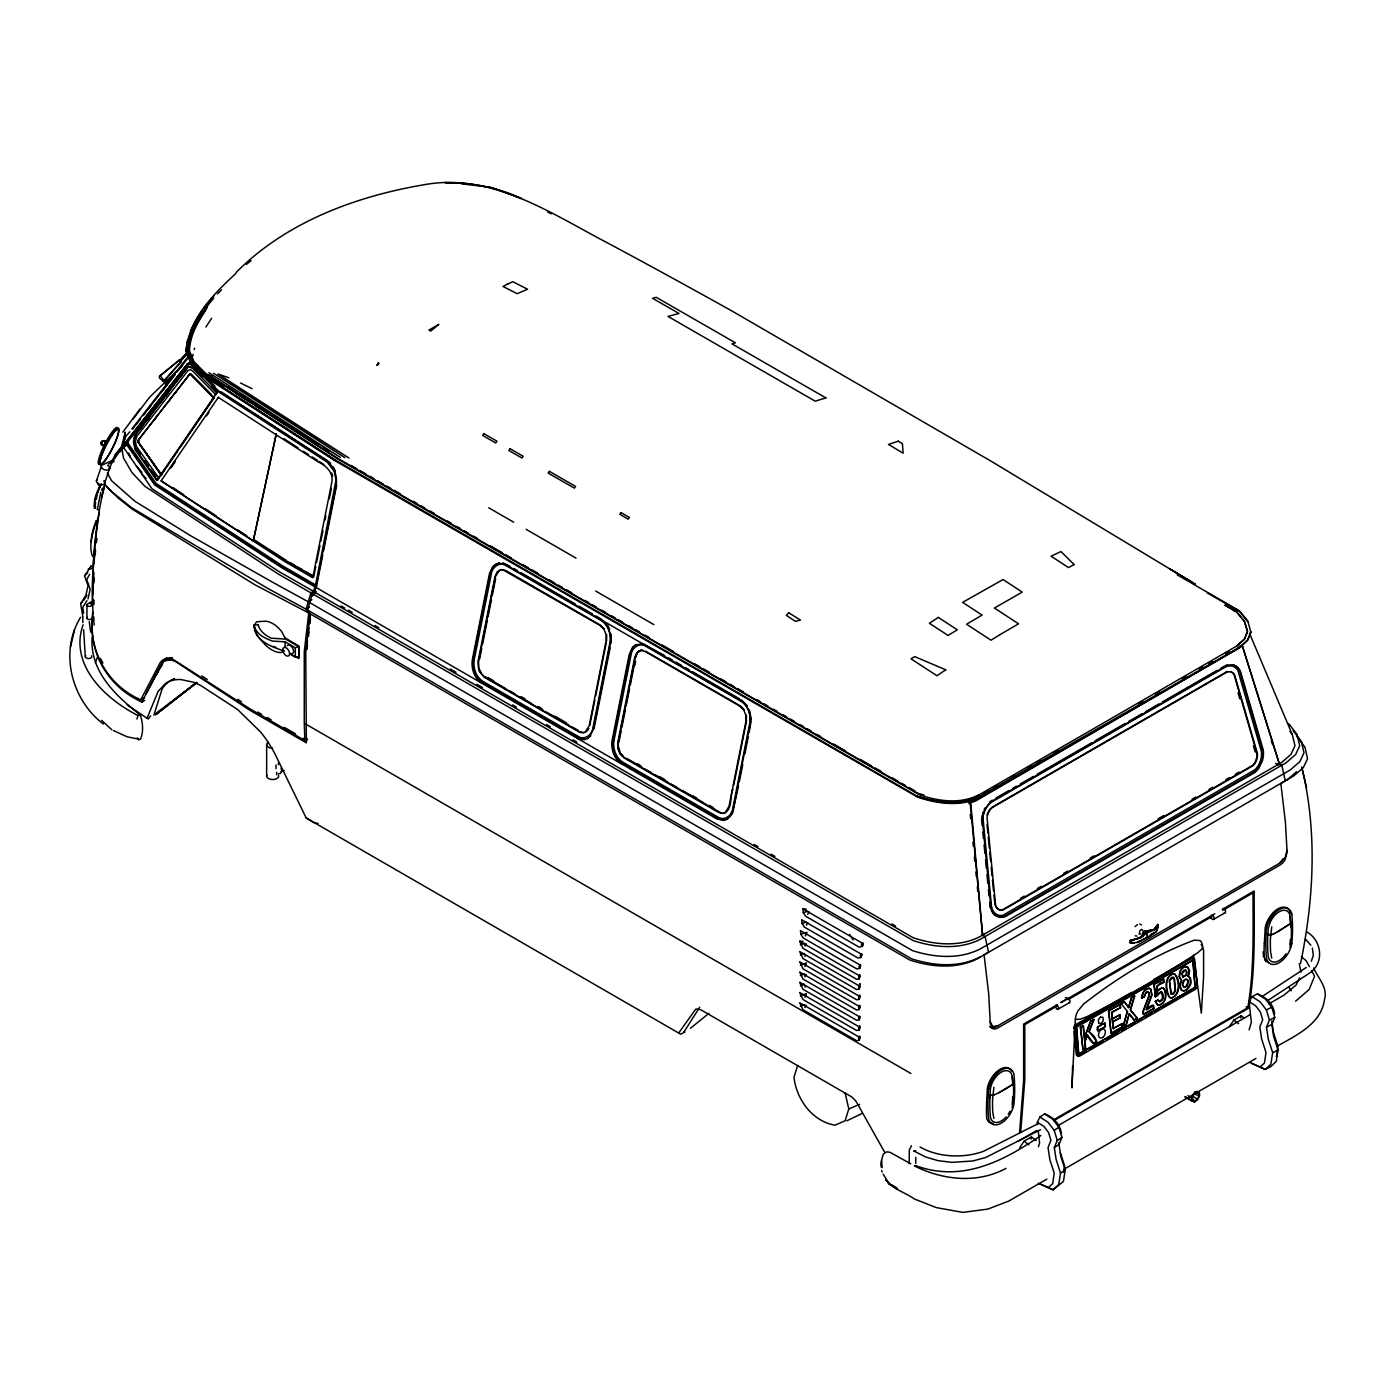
<?xml version="1.0" encoding="UTF-8"?>
<svg xmlns="http://www.w3.org/2000/svg" width="1395" height="1395" viewBox="0 0 1395 1395"><rect width="100%" height="100%" fill="white"/><g stroke="black" fill="none" stroke-linecap="round" stroke-linejoin="round"><path stroke-width="1.5" d="M192.597 356.545L193.068 354.295M1072.598 1065.832L1071.97 1087.873L1075.353 1019.361A14.159 8.178 -60 0 1 1077.916 1010.956L1083.619 1004.034A469.034 270.804 -60 0 1 1138.913 966.316A469.034 270.804 -60 0 1 1194.207 940.178L1199.909 940.526A14.159 8.178 -60 0 1 1202.455 945.967L1203.589 950.169L1203.589 976.587L1201.322 1013.206L1193.492 955.156M82.828 617.008L82.828 622.641M291.503 654.865L298.983 658.545L298.948 646.164L284.998 637.846L281.703 631.639A28.214 18.397 67.5 0 0 265.713 621.176L256.541 621.751L254.012 625.902M258.162 624.768L254.064 625.065M1291.09 927.675L1291.09 922.793M93.36 583.197L93.535 578.977M93.849 582.918L94.04 578.402M93.448 580.215L93.587 576.972M1146.795 933.063L1146.847 931.86L1144.127 931.494L1142.54 935.801M1006.161 1116.942A15.729 9.085 -60 0 1 990.467 1117.273L990.084 1112.844A159.117 91.861 -60 0 1 989.857 1098.318L990.467 1088.431A15.729 9.085 -60 0 1 1001.314 1072.162A15.729 9.085 -60 0 1 1012.177 1075.911L1012.787 1085.083M989.857 1098.318L989.997 1095.11M93.308 572.979L92.68 594.654M93.744 564.434L95.366 549.194M93.552 578.681L93.866 572.264M123.981 446.853L124.068 445.179L120.127 451.928M124.469 446.574L124.556 444.9L122.586 448.283M1286.975 850.34L1285.161 857.594L1280.017 862.982L995.925 1026.86A10.306 5.946 -60 0 1 989.596 1026.301M986.561 1103.497L987.364 1088.257A18.309 10.567 -60 0 1 998.541 1070.227A18.309 10.567 -60 0 1 1011.671 1071.046M1264.376 943.09L1265.195 927.849A18.309 10.567 -60 0 1 1277.82 908.895A18.309 10.567 -60 0 1 1290.445 913.272M311.905 599.676L308.243 601.786L273.507 582.744L190.348 535.558L134.809 501.189L111.548 480.7L107.363 473.044M1012.177 1104.735L1012.561 1099.87A159.117 91.861 -60 0 0 1012.735 1096.522M1289.991 944.345L1290.375 939.48M606.633 640.846L606.633 634.533M611.08 643.2L611.027 633.905M751.138 720.866L749.15 732.445M1149.341 988.34L1144.929 989.543L1141.755 995.367L1141.598 998.175L1144.144 996.693L1146.446 991.932L1149.306 992.752L1149.149 996.466L1143.272 1011.514L1143.586 1014.531L1153.787 1008.637C1156.246 997.861 1136.036 1018.21 1153.456 1005.429M1141.598 998.175L1144.493 996.85L1145.103 993.955L1147.858 991.74M138.297 440.768L138.628 442.11M802.927 908.877L803.328 912.661L805.682 916.253L859.32 947.222L862.773 945.88L863.313 943.752L802.927 908.877L806.293 909.174M982.917 817.331L991.636 907.692M306.551 649.425L307.528 640.828M307.999 636.521L308.958 627.924M309.446 623.617L310.405 615.021M312.567 595.787L313.021 591.602L314.363 593.503M307.057 649.146L307.528 644.839M308.487 636.242L308.975 631.935M309.934 623.338L310.422 619.031M313.055 595.491L315.113 586.022L314.137 590.957L315.601 591.794M314.851 593.224L314.974 592.16L279.68 572.002L151.916 488.703L123.423 447.185L127.765 442.808L126.962 441.64L125.899 442.25L155.194 484.449L282.4 567.364L316.578 586.876M104.154 480.525L105.078 484.606L111.059 491.145L131.2 507.431L267.613 588.341L306.08 609.197L308.713 612.998L304.267 651.849L304.267 723.238L304.877 740.553L307.528 739.019M316.09 591.515L312.323 593.677L307.528 610.051L310.161 613.835L305.732 652.686L306.394 742.872L249.653 710.107L176.049 661.893A30.463 16.095 62.6 0 0 169.894 659.94L164.627 660.881A30.376 16.042 62.6 0 0 161.611 663.445L141.906 702.051C106.421 686.044 87.275 650.506 92.767 612.283M1019.536 1133.141L1023.616 1080.497L1023.616 1024.122L1057.375 1004.644M1020.687 1132.461L1024.784 1079.835L1024.784 1024.662L1056.852 1006.144M95.052 554.948L95.592 550.92M187.54 339.892L186.023 350.877L190.801 362.334L203.426 375.098L334.695 459.949M802.997 941.259L799.631 941.259L802.997 948.338L856.635 979.29L859.233 978.819L859.739 975.157M859.233 989.055L860 986.37L799.631 951.512L802.997 958.574L856.635 989.543L859.233 989.055L860 983.58L858.535 987.311M859.233 999.308L860 996.605L799.631 961.748L802.997 968.81L856.635 999.779L859.233 999.308L859.739 995.646M859.233 1009.544L860 1006.841L799.631 971.984L802.997 979.046L856.635 1010.015L859.233 1009.544L859.739 1005.882M859.233 1019.78L860 1017.094L799.631 982.219L802.997 989.299L856.635 1020.268L859.233 1019.78L859.739 1016.118M859.233 1030.016L860 1027.33L799.631 992.473L802.997 999.535L856.635 1030.504L859.233 1030.016L859.739 1026.371M859.233 1040.269L860 1037.566L799.631 1002.709L802.997 1009.771L856.635 1040.74L859.233 1040.269L859.739 1036.607M188.918 347.547L189.511 343.24M1063.775 1172.515L1064.716 1166.22L1060.34 1152.723M1276.408 1056.939L1277.959 1046.459L1273.583 1032.945L1271.752 1020.931M187.889 363.432L122.603 446.016L125.271 436.949L125.219 432.38L123.736 442.163L125.968 436.06L129.944 431.77M1037.584 1124.597L1037.322 1122.243L1039.885 1117.029L1044.593 1113.925L1052.65 1119.104L1058.927 1127.23L1061.961 1137.413L1057.253 1140.517L1054.306 1147.562L1056.137 1159.576L1060.496 1173.09L1058.718 1184.564L1053.103 1189.813L1038.316 1183.256M1058.805 1142.714L1060.828 1156.49L1065.205 1169.986L1063.426 1181.46L1053.103 1189.813L1039.467 1183.657M1249.118 1029.894L1251.332 1022.308L1249.083 1001.61L1252.065 996.64L1260.103 1001.802L1266.398 1009.945L1269.415 1020.129L1266.468 1027.173L1268.299 1039.188L1272.676 1052.702L1270.88 1064.176L1265.265 1069.424L1250.077 1062.641M1252.065 996.64L1257.436 993.938L1265.474 999.099L1271.769 1007.225L1274.786 1017.408L1271.839 1024.453L1273.67 1036.485L1278.047 1049.982L1276.251 1061.456L1270.636 1066.722L1265.265 1069.424L1251.629 1063.286M96.307 542.777L96.987 538.54M99.254 512.07C94.093 545.724 91.39 579.762 93.029 613.8C87.536 649.843 107.258 685.067 140.703 699.819L143.964 697.936M276.053 764.878L275.914 768.645M95.645 502.514L94.999 505.879M96.97 495.574L96.255 499.323M1158.216 927.012L1156.472 931.633L1147.405 937.475L1156.124 931.721L1157.955 924.449L1157.955 927.1M862.162 946.63L862.808 943.264M860.924 957.476L862.075 954.599L801.689 919.741L802.09 923.507L804.444 927.117L858.082 958.086L860.924 957.476L861.569 954.11M859.686 968.339L860.837 965.462L800.451 930.604L800.835 934.371L803.206 937.963L856.844 968.932L859.686 968.339L860.331 964.974M1036.241 1140.569L1031.446 1136.925L1024.104 1141.18L1019.693 1147.701M1031.027 1139.087L1031.446 1136.925M1244.445 1018.245L1241.236 1015.804L1233.895 1020.059L1229.466 1026.581M1240.818 1017.984L1241.236 1015.804M1053.748 1120.691L1248.699 1008.149C1255.692 969.525 1254.035 930.064 1254.192 891.004L1222.334 909.4M95.383 508.268L94.721 506.856M634.76 665.502L635.579 661.282M315.776 566.632L313.666 577.216L286.045 561.261L252.739 539.551M316.613 562.394L319.978 545.462M320.833 541.243L322.942 530.658M325.052 520.073L325.889 515.836M329.272 498.922L331.365 488.337M316.386 586.981L322.733 555.088M323.588 550.833L336.718 484.919M479.618 659.05L481.728 648.466M482.565 644.228L487.204 620.949M488.058 616.712L491.424 599.78M492.278 595.56L495.644 578.629M589.754 725.505L594.811 700.116M595.665 695.878L606.215 642.973M594.043 728.626L610.225 647.472M618.979 741.861L621.089 731.294M621.926 727.057L625.309 710.125M626.146 705.887L629.529 688.956M630.366 684.718L635.004 661.439M732.916 789.274C729.585 796.562 732.985 810.635 723.098 813.494M733.753 785.054L746.412 721.546L746.412 715.234M738.513 785.838L732.532 813.39L727.039 819.353M739.367 781.566L742.768 764.477M744.895 753.806L748.295 736.717M80.614 617.235C59.078 652.145 71.459 699.819 103.37 724.04M253.297 540.807L276.28 433.862L253.297 540.807L161.21 480.822M87.99 598.943L90.169 589.3L86.717 579.622L89.594 574.391M70.535 646.966L74.406 630.034M1158.216 924.711L1154.415 930.064L1147.405 932.697L1143.22 932.331L1144.109 933.011C1143.795 939.48 1121.353 941.067 1134.17 942.985M1300.576 963.352C1313.846 899.618 1317.438 831.246 1301.849 767.599M1157.1 929.244L1157.676 926.838M104.956 483.141C95.505 522.741 91.477 563.789 92.593 604.523M105.166 484.222L101.591 497.544M136.954 719.018L138 715.513L140.302 714.903A39.409 24.552 55.7 0 1 140.302 739.472L127.05 736.787L113.396 730.544M993.903 1087.246L992.595 1099.173A145.115 83.787 -60 0 0 992.804 1112.408L993.903 1118.494M1012.195 1107.926L1013.293 1100.585A145.115 83.787 -60 0 0 1013.52 1087.089L1012.195 1076.678M1271.717 926.855L1270.409 938.765A145.115 83.787 -60 0 0 1270.636 952L1271.717 958.086M1290.026 947.519L1291.107 940.178A145.115 83.787 -60 0 0 1291.334 926.699L1290.026 916.288M1157.955 924.449L1154.083 929.593L1144.127 931.494L1147.3 934.336L1147.405 937.475M135.053 437.821L135.803 435.135M135.42 437.611L136.169 434.926M1134.71 996.047L1131.659 997.809L1128.538 1007.521L1131.31 997.669L1134.71 996.047L1130.543 1010.067L1137.343 1018.315L1133.943 1019.937L1129.183 1013.834L1126.114 1024.471L1123.062 1026.232L1126.445 1024.61L1129.183 1013.834M83.072 624.768C68.983 664.927 105.218 698.912 138 715.513M881.431 1160.588L880.96 1162.924A13.863 8.004 -60 0 0 880.942 1165.47L881.396 1167.301M1157.676 924.536L1153.735 929.663L1145.051 931.267L1146.446 933.238L1140.604 938.033L1130.159 940.422M126.474 445.423L125.655 444.238L122.62 446.016L123.318 443.575M1038.455 1146.725L1039.571 1142.924L1038.299 1131.293M112.263 462.129L109.159 468.859M314.625 590.678L310.876 592.84L306.08 609.197L309.533 607.209M1123.062 1026.232L1127.352 1011.549L1123.393 1026.371M112.263 460.437L115.506 454.369L126.962 441.64M1137.343 1018.315L1130.194 1009.91L1134.362 995.908M150.59 715.809L148.254 719.035L127.154 704.894M797.644 1065.484L793.982 1077.306C796.475 1099.365 812.308 1121.388 835.082 1125.19L845.108 1120.778L848.788 1108.955L845.108 1092.895M1130.316 943.055L1130.473 940.736M635.858 657.202L636.783 654.255M125.219 432.38L121.557 446.644L115.21 454.77M96.342 520.457C93.343 531.669 88.112 545.044 92.523 556.256M97.319 493.621L97.999 491.737M96.412 481.048L101.329 466.471M104.799 482.705L109.717 468.127M100.789 492.295L97.284 509.663L98.278 509.628M112.332 461.919L121.818 448.109L125.55 445.947M194.69 348.14L194.132 349.587M95.401 662.66L97.371 657.272M1090.454 1021.262L1084.612 1037.235L1090.785 1021.402L1094.011 1019.553L1090.785 1021.402M1143.586 1014.531L1142.924 1011.358L1149.236 994.774L1148.381 991.845M1146.272 1009.23L1151.503 995.664L1151.154 989.944M1146.62 1009.387L1152.078 994.67L1150.579 989.125M806.101 943.578L804.898 946.106M806.101 964.067L804.898 966.578M806.101 974.303L804.898 976.831M806.101 994.774L804.898 997.303M806.101 1005.028L804.898 1007.539M859.739 974.547L858.535 977.075M859.739 995.019L858.535 997.547M859.739 1005.272L858.535 1007.783M859.739 1025.744L858.535 1028.272M859.739 1035.997L858.535 1038.508M1087.333 1035.212L1084.961 1041.315L1087.333 1035.212C1094.604 1050.749 1102.155 1040.687 1088.832 1031.585L1093.663 1019.396M1096.888 1041.681L1089.181 1031.725L1094.011 1019.553M1250.897 631.743L1247.583 639.886L1239.318 647.332L970.972 801.375M98.714 489.889L100.963 484.85M101.591 490.22L102.428 488.198M131.862 428.997L188.43 356.056M1061.961 1137.413L1059.014 1144.458L1054.306 1147.562M1311.283 961.312L1313.34 955.401L1312.346 948.077M143.075 699.505L141.906 702.051L144.784 700.395M145.882 693.89L164.104 660.306M140.703 699.819L160.251 662.538A33.34 17.612 62.6 0 1 172.439 658.981L249.705 708.695L304.877 740.553M147.486 691.17L155.263 675.633M1180.85 979.708L1179.385 976.744L1180.432 971.234A6.574 4.237 -66.6 0 1 1182.803 968.025A7.725 4.97 -66.6 0 1 1185.942 966.596A6.731 4.342 -66.6 0 1 1187.72 967.014L1189.639 970.815L1188.261 976.43L1189.307 970.676L1187.372 966.875M100.614 484.972L97.075 493.638A14.368 2.215 -70.5 0 0 94.825 501.258L94.441 508.303M100.109 484.832L96.569 493.411A12.904 1.988 -70.5 0 0 94.529 500.282L94.25 506.716M809.117 911.842L807.705 914.283M807.879 922.705L806.467 925.129M862.755 942.811L861.343 945.252M861.517 953.674L860.105 956.098M860.279 964.52L858.849 966.962M1193.632 1093.663L1196.788 1091.396L1199.299 1092.25L1199.665 1095.685L1197.677 1099.713L1194.521 1101.963L1192.027 1101.126L1191.644 1097.691L1192.969 1095.005M1197.328 1099.19L1198.968 1095.86L1198.671 1093.017L1196.596 1092.32L1193.98 1094.186L1192.341 1097.516L1192.655 1100.359L1194.713 1101.056L1197.328 1099.19L1192.376 1095.842M1299.599 977.878L1296.112 985.009L1283.923 995.193L1268.84 1003.894M147.016 718.303L158.176 691.292L165.499 683.498A88.565 44.57 59.8 0 1 181.054 679.574L193.713 682.312L200.409 685.294L237.621 709.532L260.499 731.904A70.012 37.56 56.7 0 1 274.85 753.701L306.168 817.941L314.45 822.771L318.095 823.468M156.1 674.186L163.355 661.526M157.199 673.541L158.594 670.89M190.505 331.103L195.788 321.112M82.793 616.468L80.648 603.773L85.88 595.246L88.059 585.621L84.537 575.978L91.32 565.795L89.507 569.16M155.019 675.424L155.647 674.256M138.523 440.035L138.192 442.354L161.245 474.719L164.924 469.33M138.698 439.931L138.454 442.215L161.506 474.562L177.444 451.265M1185.593 966.439A7.725 4.97 -66.6 0 0 1182.472 967.886A6.574 4.237 -66.6 0 0 1180.083 971.077L1179.037 976.587L1181.687 980.232L1180.013 984.922L1180.711 989.038M804.898 956.342L805.595 955.087M804.898 987.067L805.595 985.812M858.535 1018.036L859.233 1016.781M284.528 650.837L280.936 652.529A27.621 15.938 60 0 1 264.806 644.368L257.325 635.632L253.995 626.93A14.316 7.829 63.4 0 1 253.995 625.884M156.38 674.988L157.269 673.419M284.127 770.476L281.11 771.627M160.216 668.031L162.552 664.055M205.902 327.075L211.621 318.287M83.822 600.303L86.961 595.194M86.943 600.652L82.758 607.47L83.683 613.225M196.66 319.455L202.554 310.056M205.675 310.213C197.584 322.437 189.964 335.724 189.458 350.755L193.975 361.601L206.181 373.947L337.171 458.606L919.636 794.888C938.643 801.288 960.248 804.322 978.819 794.941M633.313 646.774L629.947 654.098L612.928 739.542C611.428 748.383 614.602 758.461 622.344 763.501L717.78 818.603L724.598 820.051M588.812 728.452C587.278 732.288 582.378 734.032 578.855 731.782L484.082 677.063L478.869 670.681L478.049 661.492L494.929 576.832L497.178 571.811L501.363 569.544M637.498 652.354L635.248 657.376L618.386 742.035L618.369 748.348L620.513 753.788L624.402 757.607L721.581 813.268M589.963 736.368L593.328 729.062L610.347 643.618C611.847 634.777 608.673 624.681 600.931 619.659M729.742 817.069L733.107 809.763L750.126 724.319C751.626 715.478 748.452 705.382 740.71 700.36L505.478 564.556L498.678 563.092M684.073 1031.794L699.732 1007.19M306.325 818.045L678.667 1033.015L695.652 1009.248A14.892 7.986 56.7 0 1 702.051 1010.486L850.27 1096.069A13.235 7.097 56.7 0 1 856.303 1101.788L884.447 1151.817M1183.71 980.546L1182.228 984.887L1184.721 987.311L1186.953 986.021L1188.4 981.679A4.063 2.616 -66.6 0 0 1187.284 979.604A4.15 2.668 -66.6 0 0 1184.041 980.685L1182.576 985.044L1183.727 987.067M132.769 428.962L134.443 426.626M805.229 935.993L807.025 932.331L800.835 934.371M192.161 367.094L188.831 366.519L186.32 368.419L134.461 435.92L133.397 441.657L135.088 449.521L156.746 480.49L216.678 392.937L192.737 368.35L188.29 366.833M158.821 471.527L161.68 474.457L157.286 480.176L135.629 449.207L133.937 441.343L135.001 435.606L187.819 367.112M167.383 465.756L213.993 397.662L190.784 374.226A4.534 2.581 -89.3 0 0 189.319 374.575M179.903 447.69L214.255 397.505M218.44 397.209L161.035 480.926L285.138 561.784L312.759 577.739L331.731 482.513C333.841 473.149 326.256 465.459 318.287 462.007L218.265 397.313M170.347 468.005L175.229 460.891M171.254 467.482L174.916 462.146M206.582 415.884L209.006 412.327M132.926 419.25L149.701 397.087L182.571 365.385M122.812 432.223L140.337 408.491M859.233 978.819L860 976.116L799.631 941.259M203.809 308.417L213.853 295.914M207.349 307.493C197.828 320.449 189.127 335.062 188.308 351.523L192.789 362.404L204.978 374.767L223.026 386.45L217.794 381.062L208.657 375.168M140.79 428.125L143.389 424.76M145.987 421.412L148.602 418.047M160.32 402.928L162.919 399.563M165.517 396.197L168.132 392.849M179.85 377.731L182.449 374.366M146.353 421.203L148.951 417.837M165.883 395.988L168.499 392.64M184.123 372.482L186.721 369.117M138.262 440.192L188.988 374.993M154.374 419.721L156.972 416.355M168.725 401.202L171.341 397.819M173.957 394.454L176.555 391.088M146.458 411.229L165.133 387.287M177.148 371.89L189.145 356.492M135.21 425.876L140.529 419.041M143.197 415.623L145.865 412.205M148.515 408.787L151.183 405.387M161.837 391.716L175.16 374.645M125.899 442.25L186.825 364.513M160.721 399.022L163.372 395.639M123.423 447.185L127.765 442.808M915.643 1150.77L914.056 1151.067L925.617 1157.013L938.19 1160.675L951.965 1162.366L972.873 1160.971L985.707 1157.484L1040.6 1129.671M163.616 660.585L166.929 657.673M165.656 378.952L165.133 379.649L166.633 378.01M164.296 380.818L181.21 361.549L179.502 359.997L159.292 376.354L159.431 377.94L163.32 381.463L164.296 380.818L160.251 375.708L179.502 359.997M213.697 298.199C200.897 313.491 188.325 331.103 187.052 351.68L191.534 362.56L203.722 374.924L334.73 459.653L917.718 796.545C938.05 803.363 961.103 806.432 980.964 796.475M185.064 356.266L180.722 361.183M163.32 381.463L181.21 361.549M84.537 575.978L87.711 572.508M80.648 603.773L82.758 601.454M1137.814 942.41L1147.3 937.109L1147.196 931.651M217.463 293.926L221.526 289.811M1145.278 932.749L1140.256 937.579L1130.316 940.404M188.36 375.36L188.953 374.784A4.534 2.598 -89.2 0 1 190.417 374.435L213.627 397.871L214.429 397.401M184.768 356.457L187.889 353.493M236.121 272.461C286.603 221.648 356.632 195.928 426.05 184.402C493.01 172.963 552.263 214.132 608.499 243.445C649.547 265.346 690.281 287.806 730.945 310.422L990.799 461.03L1195.498 584.4L1169.725 568.881L1191.644 581.924M187.366 352.499L179.659 360.677L187.662 352.307M1013.328 1083.479L1011.602 1085.258M1291.142 923.072L1277.75 931.843M235.877 273.437C213.243 294.432 188.569 319.036 186.023 351.505L190.801 362.962L203.426 375.726L334.695 460.577L917.718 797.19C938.05 803.991 961.103 807.06 980.964 797.103L1239.318 647.96L1247.583 640.514L1250.897 632.371L1247.827 621.054L1239.44 610.818L1196.038 585.76M1012.665 1084.089L1009.736 1086.478M1290.497 923.699L1275.361 932.941M1048.255 1187.738L1052.702 1183.605L1054.236 1173.125L1049.86 1159.611L1048.046 1147.597L1050.941 1140.43L1048.517 1132.426L1043.879 1126.41L1037.322 1122.243M1260.016 1067.105L1264.463 1062.973L1266.015 1052.493L1261.638 1038.996L1259.807 1026.982L1262.702 1019.815L1260.278 1011.811L1255.639 1005.795L1249.083 1001.61M1236.545 646.164L1244.445 639.102L1247.496 631.464L1244.479 621.42L1236.633 611.864L1225.333 605.343M1236.737 648.937L1239.911 646.094M1135.111 926.629L1137.448 924.571M911.441 1145.748L909.278 1150.23L909.244 1163.482M1286.975 780.032L1296.583 771.731M1295.606 1001.174L1309.19 989.456L1314.578 976.221L1311.492 970.501M638.648 652.04L640.322 650.628M496.236 563.789L493.534 566.074L490.168 573.397L473.149 658.824C471.649 667.682 474.823 677.761 482.565 682.8L578.001 737.903L584.819 739.35M499.41 570.224L495.469 576.676L478.607 661.335L478.59 667.647L480.734 673.087L484.623 676.906L579.413 731.625L583.86 732.637M636.015 644.507L632.58 647.193L629.232 654.517L612.196 739.96C610.696 748.801 613.87 758.88 621.612 763.919M639.189 650.942L636.957 652.511L634.708 657.533L617.828 742.192L617.828 748.505L619.955 753.945L623.861 757.764L718.634 812.483L723.639 813.337M638.108 652.18L639.799 650.767M585.255 732.096L589.213 725.662L606.075 641.003L606.093 634.69L603.948 629.25L600.059 625.431L502.88 569.77M587.243 738.653L590.695 735.95M725.051 812.797L728.992 806.362L745.854 721.703L745.872 715.391L743.727 709.95L739.838 706.132L645.048 651.413L640.584 650.401M165.865 660.498L168.185 658.824A29.766 17.612 75.6 0 1 172.37 657.655M690.403 1028.289L708.991 1013.293M246.374 264.387L251.083 260.656M155.473 714.903L196.433 682.696M196.678 682.434L156.031 714.327L196.991 682.591M156.24 713.159L195.509 683.271M914.876 1166.098L915.486 1165.54C961.469 1182.768 1003.284 1161.494 1040.897 1135.495M683.515 1032.666L680.655 1034.183L678.667 1033.015M1057.253 1140.517L1054.236 1130.316L1058.927 1127.23M1060.496 1173.09L1065.205 1169.986M1262.039 996.571L1306.261 967.467M1267.759 1000.581L1310.515 972.454C1324.553 962.079 1321.536 940.056 1306.766 931.947M1009.858 1086.234L999.919 1092.233M1008.55 1087.054L998.959 1092.581M168.464 658.684L168.673 658.545A29.766 17.612 75.6 0 1 171.411 657.568M122.638 445.999L126.056 443.924M187.261 363.781L191.237 362.857L188.377 363.136M156.746 480.49L158.455 479.496M93.605 600.547L87.257 604.209A2.476 1.43 0 0 0 88.164 606.162A2.476 1.43 0 0 0 91.529 605.639M92.89 601.751L90.082 603.372L92.07 604.523M1233.79 610.87L1236.668 609.214M984.486 793.319L988.253 791.139M993.903 787.879L997.687 785.699M1010.869 778.079L1014.636 775.899M1027.836 768.279L1031.602 766.117M1037.27 762.838L1041.036 760.676M1054.219 753.056L1058.003 750.876M1139.035 704.074L1142.819 701.912M1156.002 694.292L1159.786 692.112M1182.402 679.051L1186.168 676.871M1199.351 669.251L1203.135 667.089M1208.785 663.811L1212.551 661.649M1225.752 654.028L1229.518 651.849M995.96 798.027L1009.073 790.459M1012.822 788.297L1016.571 786.135M1020.32 783.973L1033.433 776.405M1037.182 774.242L1091.5 742.872M1095.249 740.71L1125.224 723.412M1128.974 721.25L1142.087 713.682M1145.836 711.52L1158.949 703.952M1162.68 701.79L1217.015 670.42M1220.764 668.257L1224.496 666.095M1020.477 898.275L1024.244 896.096M1037.444 888.475L1041.211 886.313M1063.827 873.253L1067.593 871.073M1090.21 858.012L1093.976 855.832M1158.077 818.83L1163.726 815.569M1192.01 799.248L1195.777 797.068M1208.959 789.448L1212.743 787.268M1225.926 779.648L1229.71 777.486M1235.36 774.208L1239.126 772.045M1279.912 764.129L1278.43 765.001L1275.605 763.361M861.831 1113.611L846.87 1120.795M1060.793 1002.552L1067.332 998.785M1061.124 1002.482L1214.836 913.742M1068.169 999.622L1211.54 916.846M1222.857 910.307L1253.041 892.87C1252.937 931.18 1254.419 969.839 1247.758 1007.731L1053.434 1119.923M1058.055 1009.213L1069.494 1002.604M1213.633 919.375L1225.072 912.783M1131.519 992.403L1075.667 1024.628A3.261 2.11 -66.6 0 0 1073.644 1028.778M1153.857 979.499L1191.086 957.999A3.261 2.11 -66.6 0 1 1193.667 959.481M1156.926 986.422L1157.833 995.367L1155.444 996.745L1153.857 984.451L1163.395 978.959L1164.058 982.307C1154.659 980.912 1153.281 1001.54 1161.32 991.688M1080.323 1027.104L1083.374 1025.691L1085.659 1048.168L1082.956 1049.737L1080.323 1027.104L1083.374 1025.691M1108.484 1010.852L1120.255 1004.4L1120.586 1007.609L1111.519 1012.491L1113.158 1028.551L1122.208 1023.668L1122.539 1026.877L1111.118 1033.468L1108.484 1010.852L1120.255 1004.4M1127.701 1011.706L1121.109 1003.563L1124.527 1001.941L1128.886 1007.661M1153.857 984.451L1163.744 979.098M1124.527 1001.941L1121.109 1003.563M1156.594 986.265L1164.058 982.307M1111.519 1012.491L1120.586 1007.609M1097.237 1027.435L1104.788 1023.093L1105.45 1026.441C1093.854 1036.537 1094.97 1024.994 1105.136 1023.232M1119.958 1014.775L1112.181 1018.925L1119.958 1014.775L1120.272 1017.792L1112.478 1021.942L1120.272 1017.792M1155.095 996.605L1160.971 991.549C1164.319 993.188 1164.145 1000.634 1160.012 1001.662L1157.815 999.988L1155.252 1001.471L1157.955 1004.993M1097.569 1030.643L1105.45 1026.441M1155.252 1001.471L1158.164 1000.145L1159.21 1001.593M1113.158 1028.551L1122.208 1023.668M1143.237 1014.374L1153.787 1008.637M1082.607 1049.581L1085.659 1048.168M1093.331 1043.39L1096.54 1041.542M1110.769 1033.329L1122.539 1026.877M1133.943 1019.937L1137.012 1018.176M1080.672 1054.463L1086.252 1051.237M1089.983 1049.092L1103.009 1041.577M1106.741 1039.415L1117.901 1032.98M1121.632 1030.818L1125.346 1028.673M1130.926 1025.447L1134.658 1023.302M1138.372 1021.157L1142.104 1018.995M1145.818 1016.85L1151.398 1013.624M1155.13 1011.48L1158.844 1009.335M1162.576 1007.173L1175.601 999.657M1179.333 997.512L1190.493 991.06M1018.123 1141.267L1036.869 1130.438M1057.863 1125.695L1250.007 1014.758M1046.791 1179.176L1008.847 1201.043L987.869 1209.099L962.934 1212.394L936.359 1207.617L914.318 1198.968C904.989 1192.289 892.242 1189.115 885.546 1179.316L889.801 1184.303L888.336 1183.187L896.846 1188.889M1063.757 1169.394L1255.953 1058.421M1276.687 1046.459C1295.903 1035.352 1321.082 1024.418 1324.518 999.465C1328.092 987.747 1317.909 977.895 1313.637 968.025M999.064 1092.703L992.769 1095.337M1273.408 934.109L1275.501 933.028M1150.997 934.354L1153.735 932.976M1038.002 1123.707L983.405 1151.363C963.195 1158.687 937.353 1157.17 920.055 1146.986M1266.398 1009.945L1271.769 1007.225M1269.415 1020.129L1274.786 1017.408M1266.468 1027.173L1271.839 1024.453M1272.676 1052.702L1278.047 1049.982M1226.065 672.128L992.089 807.217A11.98 8.37 -73.6 0 0 991.252 807.844M112.855 460.141L101.887 465.198A4.342 2.651 18.6 0 0 103.457 469.261A4.342 2.651 18.6 0 0 109.176 469.383A4.342 2.651 18.6 0 0 107.607 465.32M108.444 464.047L114.198 461.396M1172.393 997.617C1180.501 993.449 1179.141 980.144 1174.782 973.954M1161.198 988.218C1155.775 993.467 1157.152 989.142 1162.14 988.026M997.843 1025.9L992.682 1026.458L990.223 1021.663M848.788 1108.955L859.582 1104.334M800.399 944.851L804.374 943.194M800.399 955.087L804.374 953.43M800.399 965.323L806.362 962.846M800.399 975.576L804.374 973.919M800.399 985.812L804.374 984.155M800.399 996.047L806.362 993.571M800.399 1006.283L804.374 1004.627M1137.239 942.009L1139.924 940.945M1159.663 1001.505L1162.698 998.21L1161.477 991.671M980.197 956.935C958.871 968.008 933.865 965.968 911.65 958.836L307.528 610.051M1006.039 1168.347C977.267 1183.919 942.95 1180.187 914.457 1165.941M973.431 798.969L976.953 797.661M1185.157 970.135L1182.001 973.658L1182.977 977.128L1186.552 975.07L1187.075 972.228L1185.715 970.1M1171.939 994.373L1175.2 990.677L1173.927 978.139M1271.682 934.563L1273.426 933.935M499.41 562.673L492.801 566.492L489.436 573.816L472.417 659.26C470.917 668.1 474.091 678.179 481.833 683.219M635.3 644.926L641.857 643.915L645.257 645.257M638.648 651.081L641.735 650.087M587.975 738.234L584.086 739.769L577.286 738.321M727.754 818.935L723.865 820.469L717.065 819.022L315.776 587.33M1271.926 934.65L1267.828 934.545M994.094 1095.04L991.531 1095.284M1172.829 977.302L1169.585 980.999L1170.858 993.519M1184.372 987.154L1186.604 985.881L1188.052 981.522A4.063 2.616 -66.6 0 0 1183.762 980.511M803.328 912.661L807.443 911.301M802.09 923.507L806.205 922.147M254.047 624.838L254.553 626.948A42.443 23.209 -2.5 0 0 260.952 635.44A51.493 28.162 -2.5 0 0 272.653 641.107L285.121 641.839L295.304 647.733L298.739 646.652L298.739 656.94L295.304 657.028L290.212 654.081M1140.936 934.162L1139.227 934.022L1139.959 930.517L1141.93 929.384L1142.924 930.761M1159.297 1004.941C1165.819 1003.022 1166.708 994.147 1163.971 988.915M1173.369 973.78C1164.04 976.814 1166.342 990.328 1169.289 997.111M1146.446 938.033L1137.518 942.445L1130.473 943.037M1148.399 988.27L1143.621 991.601L1141.93 998.314M1171.451 997.826C1180.937 995.803 1180.78 978.087 1173.927 973.658M88.164 569.265L91.913 568.515M170.975 379.457L164.174 383.137L167.173 384.915M167.104 660.062L169.894 659.94M1158.443 1004.993C1166.046 1004.993 1168.103 992.63 1163.221 988.288M1130.159 942.724L1133.961 942.601M500.805 569.701L505.827 570.555L600.6 625.274L604.506 629.093M641.142 650.244L643.2 650.314M1174.276 973.815C1163.831 974.407 1164.511 992.246 1170.056 997.652M1170.562 997.791L1171.8 997.966M1269.363 934.877L1270.583 934.946M1182.698 990.642L1183.675 990.712A8.091 5.214 -66.6 0 0 1186.918 989.212L1190.493 983.039L1189.761 977.511M455.311 183.373L445.162 182.605C471.51 182.623 497.544 187.209 521.451 198.526L491.075 187.348L461.396 183.844M1135.111 935.836L1137.012 936.045M1186.064 970.24L1183.832 970.345L1182.14 972.158L1182.646 976.971L1186.203 974.913L1186.395 970.78M1161.791 987.869L1162.924 988.131M94.982 507.17L95.331 507.222A18.902 3.121 -71.3 0 0 95.767 507.03M1157.606 1004.853L1158.774 1005.15M1075.353 1019.361L1080.201 1019.204L1087.106 1016.606A1210.285 698.755 0 0 0 1144.318 985.794A1210.285 698.755 0 0 0 1197.712 952.768L1202.194 948.774L1202.455 945.967A11.857 6.853 -60 0 0 1201.13 944.746M990.014 1094.935L991.531 1095.441M1171.102 994.164L1173.404 994.112L1175.532 990.816L1174.607 979.674L1173.334 977.354M1173.683 977.494L1171.381 977.529L1169.237 980.842L1171.451 994.321M282.906 650.733L272.653 646.792A51.493 31.213 2.6 0 1 260.97 639.764A42.443 25.738 2.6 0 1 254.553 629.947L254.762 627.75M1194.486 1091.919L1198.671 1093.017M917.509 796.126C936.603 802.509 958.26 805.508 976.918 796.074L1236.65 646.094L1244.479 639.049L1247.496 631.464L1244.462 621.472L1236.563 611.917L1224.862 605.168M923.961 794.976L917.823 793.302L338.828 459.007L208.657 374.837M1192.969 960.109L1076.295 1026.807L1078.475 1054.045L1195.306 987.486L1192.795 960.109M1169.725 997.495L1170.911 997.931M228.85 377.783L217.916 373.965L348.924 457.996L213.627 373.302L344.844 457.647M1181.809 990.31L1184.024 990.868A8.091 5.214 -66.6 0 0 1187.267 989.369C1190.632 986.492 1192.917 979.935 1188.976 976.727M502.81 562.795L509.96 566.283M642.589 643.496L664.7 655.633M1148.992 988.183L1150.195 988.689M1193.51 1093.558L1198.968 1095.86M1187.93 976.273L1189.307 976.866M273.507 646.373L275.757 647.35M1181.687 980.232L1179.664 984.783L1181.338 989.875M1044.593 1113.925C1053.26 1117.011 1060.217 1124.196 1061.403 1133.542M190.627 363.223L218.736 391.071L326.726 460.925C334.172 466.366 337.677 476.288 336.108 485.286L314.782 592.265L913.376 937.859C934.964 944.868 959.341 947.257 980.179 936.516L1281.709 762.42L1291.038 754.311L1294.978 745.662L1292.223 734.415L1249.501 633.313M1257.436 993.938C1266.189 997.111 1273.478 1004.208 1274.646 1013.764M1162.576 987.974L1163.569 988.427M547.572 211.935L551.409 213.836M240.568 383.015L252.146 388.769M1142.54 933.534L1143.255 936.69M1240.242 670.838A19.268 13.444 -73.6 0 0 1225.228 666.444L992.944 800.625A19.268 13.444 -73.6 0 0 982.376 819.702L990.816 907.064A19.007 13.27 -73.5 0 0 994.914 914.876L1000.424 917.404L1005.115 916.689L1254.959 772.446L1258.97 768.139L1262.545 760.362A19.007 13.27 -73.6 0 0 1263.172 749.812L1240.277 670.786M1139.767 923.943L1141.459 924.902M284.998 637.846L285.748 639.503M1279.093 763.658L1281.813 765.227L1285.266 780.816L1280.854 783.572L1285.44 822.527L1287.097 852.275L1285.161 859.582A10.306 5.946 -60 0 1 1280.017 865.022L997.809 1027.941A10.306 5.946 -60 0 1 992.647 1028.464L990.31 1023.616L988.689 993.85L984.085 954.895L988.514 952.14L985.062 936.551L981.435 934.493M1177.171 574.862L1180.955 577.042M1182.036 577.669L1190.388 582.482M1191.452 583.11L1195.219 585.272M1207.372 592.927L1239.44 611.446L1247.827 621.682M1281.813 765.227L1278.221 763.152L1279.337 763.797L1242.23 645.466M1209.448 917.474L1212.848 919.444A2.476 1.43 60 0 0 1214.086 917.701A2.476 1.43 60 0 0 1211.959 915.033M488.721 507.797L513.656 522.166M526.142 529.35L576.013 558.105M595.682 591.061L653.889 624.646M351.104 465.442L356.771 468.703M360.538 470.882L366.205 474.143M369.971 476.323L373.738 478.502M377.504 480.682L383.172 483.943M386.938 486.123L390.705 488.302M394.471 490.482L400.138 493.743M413.338 501.363L417.105 503.543M420.872 505.722L424.638 507.885M430.305 511.163L434.072 513.343M447.272 520.963L451.038 523.125M456.706 526.403L460.472 528.583M464.239 530.745L468.005 532.925M473.672 536.203L477.439 538.365M490.639 545.986L501.956 552.525M505.722 554.704L511.372 557.965M522.689 564.504L528.339 567.765M532.123 569.945L537.772 573.206M549.089 579.745L554.739 583.005M558.523 585.185L562.29 587.365M566.056 589.527L571.706 592.805M584.906 600.425L588.69 602.605M592.457 604.767L596.223 606.947M601.873 610.225L605.657 612.388M611.306 615.666L615.073 617.845M618.857 620.008L622.623 622.187M628.273 625.466L632.04 627.628M635.824 629.808L639.59 631.987M645.24 635.248L649.024 637.428M662.224 645.048L673.523 651.587M694.274 663.567L699.924 666.827M703.69 669.007L709.357 672.268M720.657 678.79L726.324 682.068M730.091 684.247L733.857 686.41M737.641 688.589L743.291 691.868M756.491 699.488L760.258 701.65M764.024 703.83L767.808 706.01M773.458 709.27L777.224 711.45M782.891 714.728L786.658 716.89M790.424 719.07L794.191 721.25M799.858 724.511L803.625 726.69M807.391 728.87L811.175 731.05M816.825 734.311L820.591 736.49M833.792 744.11L845.108 750.649M860.192 759.351L871.509 765.89M875.275 768.052L880.925 771.33M892.242 777.852L897.892 781.13M901.676 783.292L905.442 785.472M909.209 787.652L914.876 790.913M513.691 568.445L517.44 570.607M521.189 572.77L575.455 604.105M579.204 606.267L592.3 613.835M596.049 615.997L601.646 619.24M668.449 657.795L672.198 659.957M675.93 662.119L681.545 665.363M685.294 667.525L689.043 669.687M692.774 671.849L739.559 698.86M645.606 651.256L740.379 705.975L744.285 709.793M1246.119 1006.649L1248.699 1008.149M984.033 934.284L982.307 934.999M290.526 562.935L294.205 565.062M297.885 567.172L301.582 569.299M305.261 571.427L312.619 575.682M288.503 561.976L312.445 575.786M488.006 677.569L493.586 680.777M521.451 696.872L525.165 699.017M538.191 706.533L541.905 708.677M554.914 716.193L566.056 722.627M637.079 763.623L640.793 765.768M659.382 776.509L664.962 779.718M692.827 795.813L696.541 797.957M709.549 805.473L713.281 807.618M485.216 676.749L505.67 688.555M509.384 690.699L514.964 693.908M520.527 697.134L531.687 703.568M537.267 706.794L542.829 710.003M546.561 712.147L568.864 725.034M572.578 727.179L578.14 730.387M626.861 758.514L641.735 767.093M645.449 769.255L651.029 772.464M654.743 774.609L667.752 782.124M671.466 784.269L677.046 787.495M682.608 790.703L703.063 802.509M708.643 805.735L714.205 808.943M1056.364 1008.759L1057.271 1009.282A2.476 1.43 60 0 0 1058.509 1007.521A2.476 1.43 60 0 0 1056.364 1004.853M314.311 586.493L281.79 567.713L154.583 484.815L126.091 443.784M340.99 605.901L344.774 608.081M348.384 610.156L352.15 612.335M374.959 625.501L378.725 627.68M450.289 668.99L455.956 672.268M476.846 684.317L482.496 687.595M512.575 704.946L516.342 707.125M546.544 724.563L550.31 726.743M572.961 739.821L576.832 742.053M754.172 844.446L757.956 846.625M771.121 854.228L774.94 856.425M891.893 923.961L895.677 926.14M1187.999 1095.581L1191.644 1097.691M1185.541 1096.784L1194.521 1101.963M1184.739 1096.923L1192.027 1101.126M310.876 592.84L277.867 573.781L144.871 486.28L131.984 472.574L123.475 457.909L121.818 448.109M312.323 593.677L913.306 940.649C935.086 947.693 959.673 949.943 980.65 939.097L1286.19 762.699L1295.659 754.486L1299.704 745.767L1297.036 734.433L1288.858 723.813M309.707 602.623L912.4 950.588C934.458 957.615 959.202 959.69 980.406 948.844L1290.201 769.988L1299.844 761.67L1303.994 752.847L1301.378 741.425L1293.217 730.718M308.713 612.998L254.866 584.749L132.63 509.437L118.523 498.329L106.996 487.099M310.161 613.835L909.924 960.091C931.93 967.206 956.743 969.42 977.93 958.47L1293.549 776.038L1303.314 767.634L1307.551 758.74L1304.988 747.232L1296.827 736.455M298.739 646.652L285.661 639.102L271.415 638.212A40.996 22.233 -2.9 0 1 258.685 626.477L258.18 624.385M305.732 724.092L910.9 1073.487M257.796 712.078L261.58 714.257M267.247 717.518L271.014 719.698M284.231 727.336L295.548 733.875M303.099 738.234L306.865 740.396M910.778 1163.814L889.958 1152.305L886.592 1151.851L883.297 1154.136L881.657 1159.995L882.058 1167.702M891.405 1184.686L896.95 1187.999M206.181 373.947L340.363 457.386L208.936 372.709M1039.885 1117.029L1047.941 1122.19L1054.236 1130.316M228.484 387.2L235.79 391.908M239.434 394.262L246.723 398.97M252.199 402.492L257.674 406.032M263.149 409.555L270.438 414.263M275.914 417.802L281.372 421.325M285.033 423.679L317.851 444.865M323.326 448.405L328.801 451.928M235.86 393.059L250.315 402.405M255.721 405.91L261.144 409.415M221.142 391.873L327.354 460.577M283.935 438.675L298.042 447.795M303.325 451.23L308.609 454.648M312.149 456.932L317.432 460.35M201.787 675.895L207.192 679.4M237.813 699.348L241.422 701.685M319.193 461.483L323.814 464.5M255.111 540.336L267.387 548.34M268.625 548.933L286.847 560.807M172.963 487.675L183.756 494.719M205.344 508.791L216.138 515.819M237.725 529.891L246.706 535.767M883.227 1174.241L887.516 1181.094M1181.007 989.735L1182.158 990.45M1233.895 1020.059L1238.69 1023.703M1024.104 1141.18L1028.9 1144.824M741.442 699.941L747.354 705.835M298.321 645.536L299.053 648.832M994.914 914.876L996.152 915.87M1149.846 988.532L1150.927 989.282M192.562 363.45L193.8 364.479M111.809 729.742L101.643 720.395M1301.378 956.726L1306.348 960.946L1309.434 966.683M140.302 714.903C115.698 695.739 89.768 671.64 92.122 637.375M1193.126 960.248L1076.644 1026.964L1078.823 1054.184L1194.974 987.329L1192.899 960.318M327.651 460.769L330.615 463.349M179.048 360.294L180.757 361.846M992.647 1028.464L991.322 1027.016M1191.958 1098.44L1194.713 1101.056M1305.389 939.044L1310.829 945.165M141.854 474.038L146.144 478.38M217.794 381.376L220.41 384.078M211.587 376.127L221.788 386.607M204.333 375.29L214.847 386.084M193.277 368.036L202.258 377.26M211.238 386.467L217.219 392.623L215.754 394.75L192.58 370.93L190.749 369.762L188.22 370.268L136.815 436.373L135.367 441.395L136.518 446.505L158.751 478.049M211.308 394.489L191.045 374.087A4.534 2.581 -89.2 0 0 189.581 374.418L137.547 441.029L160.878 474.928M1157.17 1004.592L1155.583 1001.627M886.488 1180.519L889.801 1184.303M136.291 465.721L141.924 472.382M621.106 753.631L622.763 755.706M1129.531 1013.991L1134.292 1020.094M1289.887 731.399L1292.223 734.415M138.558 739.943L137.39 737.833M1124.178 1001.784L1128.538 1007.521M1087.681 1035.369L1093.68 1043.547M1288.997 987.521L1291.264 990.746M143.389 449.033L156.449 468.057M136.797 448.527L140.372 453.741M153.52 472.888L155.891 476.358M136.431 448.737L140.006 453.95M144.784 460.908L148.376 466.139M150.765 469.609L155.542 476.567M124.277 445.04L125.097 446.226M1291.038 922.357L1290.445 921.485L1291.16 923.228M1267.253 933.656L1267.828 934.72M1012.63 1081.875L1013.223 1082.921M153.886 715.182L162.064 689.06A88.094 46.175 60.9 0 1 174.619 678.511M849.677 934.476L853.13 939.934M100.457 658.44L102.881 663.061M607.575 625.134L609.685 629.302M480.019 670.367L481.327 672.931M333.231 466.872L335.341 471.022M130.119 456.723L128.619 453.096L130.049 456.862M1279.337 763.797L1242.387 645.955L975.715 800.939L970.763 802.788L982.586 935.121L969.926 800.277M1271.333 740.588L1272.589 744.686M1238.062 692.809L1239.841 698.947M1253.442 745.924L1255.221 752.062M749.464 710.003L751.277 719.349M618.961 748.191L619.798 751.068M331.836 473.044L332.655 475.869M1142.418 935.853L1143.133 932.348L1145.103 931.215L1146.097 932.61L1145.731 931.703M995.001 904.745L993.92 895.224M881.71 1170.44L882.111 1172.079M1301.692 767.058L1306.627 787.756M83.613 629.79L85.304 656.557M1299.303 963.701L1300.925 972.193M90.675 632.109L89.263 621.629M1013.223 1082.764L1013.345 1083.636M93.692 620.88L94.18 625.134M1194.748 970.013L1195.393 976.343M1163.395 978.959L1163.726 982.15M1154.206 984.608L1155.444 996.745M1153.124 1005.289L1153.438 1008.498M1119.906 1004.243L1120.237 1007.452M1121.876 1023.529L1122.19 1026.72M1119.61 1014.618L1119.923 1017.635M1111.867 1012.63L1113.489 1028.708M1108.833 1010.991L1111.118 1033.468M1104.788 1023.093L1105.119 1026.284M1097.586 1027.592L1097.9 1030.8M1083.026 1025.552L1085.31 1048.011M1080.672 1027.261L1082.956 1049.737M1073.871 1030.888L1076.225 1054.062A3.261 2.11 -66.5 0 0 1078.806 1055.544M987.05 824.428L987.869 833.007M988.288 837.296L989.334 848.02M989.752 852.31L990.59 860.889M991.217 867.324L992.054 875.903M992.455 880.193L993.502 890.917M981.592 819.301L982.219 825.683M982.83 832.083L983.458 838.465M984.085 844.864L984.905 853.374M985.533 859.773L986.352 868.3M986.98 874.682L987.799 883.209M988.427 889.591L989.055 895.991M989.665 902.373L990.084 906.645M968.793 799.631L969.211 803.886M970.257 814.523L970.658 818.778M972.943 842.196L973.344 846.451M974.39 857.088L974.809 861.343M975.837 871.997L976.256 876.252M977.285 886.889L977.703 891.143M254.012 627.419L254.03 627.523A22.599 2.424 85.6 0 1 254.03 626.407M1290.532 923.106L1289.991 915.504A15.729 9.085 -60 0 0 1281.621 910.656A15.729 9.085 -60 0 0 1270.444 921.659L1268.299 928.041L1267.671 937.928A159.1 91.861 -60 0 0 1267.915 952.436L1268.299 956.883A15.729 9.085 -60 0 0 1286.085 953.779M93.761 600.042L93.901 604.297M93.36 600.216L93.413 604.576M92.872 600.495L92.994 604.401M93.779 616.817L93.883 620.182M1211.488 915.556L1211.488 917.858M1065.292 997.617L1067.803 998.262A2.476 1.43 60 0 1 1069.948 1000.912A2.476 1.43 60 0 1 1068.709 1002.674M1055.893 1005.394L1055.893 1007.678M915.765 1157.327L915.765 1163.482M295.304 647.733L295.304 657.028M285.121 641.839L285.121 647.419M266.654 744.703L266.654 776.073M86.926 604.924L86.926 618.125M1196.247 984.765A3.261 2.11 -66.6 0 1 1196.23 985.533M1194.8 988.462A3.261 2.11 -66.6 0 1 1194.225 988.915M684.718 1031.881A31.475 1.255 63.5 0 1 684.056 1031.742M986.666 1117.465A162.169 88.181 -57.4 0 1 986.666 1103.428M993.083 1123.376A18.309 9.974 -57.3 0 1 986.561 1117.534M1268.526 962.655A18.309 9.974 -57.3 0 1 1264.393 957.127M1264.288 957.197A162.169 88.338 -57.3 0 1 1264.271 943.159M101.312 483.803A1.936 1.186 18.6 0 1 101.12 485.338A1.936 1.186 18.6 0 1 98.714 485.007A1.936 1.186 18.6 0 1 98.069 483.35M104.224 481.223A4.324 2.651 18.6 0 1 100.632 484.623A4.324 2.651 18.6 0 1 96.97 479.793M103.596 445.65A2.511 2.476 -82.8 0 1 100.981 443.296A2.511 2.476 -82.8 0 1 103.3 440.628A2.511 2.476 -82.8 0 1 105.915 442.965M103.143 441.169A2.511 2.476 -82.8 0 1 106.561 441.866M103.404 445.528A2.511 2.476 -82.8 0 1 102.288 442.163M100.039 463.994A20.541 3.644 -63.3 0 1 104.573 444.604A20.541 3.644 -63.3 0 1 117.721 428.509M287.248 645.745A4.83 2.79 60 0 1 293.177 649.163A4.83 2.79 60 0 1 290.212 653.383M254.064 626.582A15.903 1.657 85.8 0 1 254.064 625.675M998.558 909.209A11.735 8.196 -73.6 0 1 995.559 904.902L987.032 817.505A11.98 8.37 -73.6 0 1 992.63 807.339L1226.623 672.285A11.98 8.37 -73.6 0 1 1234.54 674.639L1257.453 753.701A11.735 8.196 -73.6 0 1 1256.511 760.275L1256.006 761.513A11.003 7.673 -73.6 0 1 1253.198 765.559L1003.005 910.011A11.003 7.673 -73.6 0 1 999.378 909.662L998 909.052A11.735 8.196 -73.5 0 1 995.42 905.826M991.671 907.674A17.089 11.927 -73.6 0 0 1002.848 915.312L1255.116 769.621A17.089 11.927 -73.6 0 0 1261.516 751.888L1237.801 670.158A17.682 12.346 -73.5 0 0 1224.723 667.438L992.508 801.55A17.682 12.346 -73.6 0 0 982.934 817.331M991.287 910.237A18.641 13.008 -73.6 0 0 1004.383 916.358L1254.227 772.028A18.641 13.008 -73.6 0 0 1262.37 749.429L1239.545 670.367A19.268 13.444 -73.6 0 0 1232.988 664.77M990.624 908.494A18.641 13.008 -73.6 0 1 990.154 906.593M981.644 819.283A19.268 13.444 -73.6 0 1 982.185 815.378M982.69 813.442A19.268 13.444 -73.6 0 1 983.318 811.541M984.068 809.71A19.268 13.444 -73.6 0 1 984.957 807.967M989.508 802.142A19.268 13.444 -73.6 0 1 992.211 800.137M1225.909 665.328A19.268 13.444 -73.6 0 1 1227.356 664.822M998.82 909.505A11.003 7.673 -73.6 0 0 1002.464 909.854L1252.658 765.402A11.003 7.673 -73.6 0 0 1255.448 761.339L1256.354 758.845A11.805 8.23 -73.6 0 0 1256.895 753.544L1234.017 674.448A11.98 8.37 -73.6 0 0 1230.407 671.762M987.032 814.872A11.98 8.37 -73.6 0 1 987.922 812.535M988.462 811.437A11.98 8.37 -73.6 0 1 990.485 808.612M1226.065 672.076A11.98 8.37 -73.6 0 1 1227.827 671.588M91.529 618.839A2.476 1.43 0 0 1 88.164 619.363A2.476 1.43 0 0 1 87.257 617.41M1291.77 943.77A18.309 10.567 -60 0 1 1279.145 962.707A18.309 10.567 -60 0 1 1266.521 958.348A161.663 93.343 -60 0 1 1266.521 928.617A18.309 10.567 -60 0 1 1279.145 909.662A18.309 10.567 -60 0 1 1291.77 914.021M1291.805 914.004A161.663 93.36 -60 0 1 1291.805 943.752M1263.556 956.639A161.663 93.343 -60 0 1 1263.138 951.931M1266.05 961.207A18.309 10.567 -60 0 1 1264.498 959.254M91.268 541.766A36.566 21.117 -60 0 1 96.621 520.492M1010.032 1111.135A15.729 9.085 -60 0 1 1008.271 1114.187M278.233 763.17A3.156 1.831 60 0 1 278.529 764.634M272.688 748.191A6.033 3.487 0 0 1 267.125 746.029A6.033 3.487 0 0 1 268.433 742.245M278.512 775.167A6.033 3.487 0 0 1 272.688 779.543A6.033 3.487 0 0 1 266.863 775.167M276.628 772.307A5.754 3.331 60 0 1 276.628 774.731M281.092 768.122A5.754 3.331 60 0 1 278.616 773.597M1223.38 908.441A2.476 1.43 60 0 1 1225.525 911.092A2.476 1.43 60 0 1 1224.287 912.853M1283.278 858.483A10.306 5.946 -60 0 1 1280 862.546M91.46 655.755A3.261 1.883 0 0 1 88.426 658.51A3.261 1.883 0 0 1 85.81 655.615M1185.488 966.84A6.574 4.237 -66.6 0 1 1187.232 967.258M336.003 480.142L315.584 584.923L283.011 566.126L155.961 483.333L127.381 442.302L187.122 366.083A10.428 4.952 -85.5 0 1 190.086 364.339L193.434 366.013L218.579 391.838L327.267 462.163L334.347 471.597L336.003 480.142M474.3 659.399C472.905 667.525 475.782 676.802 482.932 681.405L578.21 736.42C584.644 740.606 592.23 734.746 592.927 727.894L609.929 642.624C611.324 634.516 608.429 625.222 601.297 620.618L506.001 565.603C499.567 561.418 491.999 567.277 491.284 574.13L474.3 659.399M614.079 740.1C612.684 748.226 615.579 757.502 622.711 762.106L717.989 817.121C724.441 821.306 732.009 815.447 732.724 808.594L749.708 723.325C751.103 715.216 748.208 705.922 741.076 701.319L645.78 646.303C639.346 642.118 631.778 647.977 631.063 654.83L614.079 740.1M378.463 362.7L376.807 365.42L378.917 363.764L378.463 362.7M483.838 433.653L482.653 435.449L495.748 442.965L496.951 441.186L483.838 433.653M510.064 448.737L508.861 450.498L521.957 458.013L523.16 456.27L510.064 448.737M549.386 471.353L548.165 473.079L574.391 488.128L575.612 486.436L549.386 471.353M1100.498 1017.042L1098.336 1020.007L1098.667 1023.267L1101.161 1023.546L1103.305 1020.582L1102.974 1017.339L1100.498 1017.042M621.037 512.61L619.781 514.284L628.151 519.149L629.424 517.475L621.037 512.61M788.716 612.754L786.379 615.404L795.464 621.35L800.486 620.112L788.716 612.754M438.658 324.547L430.793 331.068L428.875 330.092L438.658 324.547M915.451 1150.892L914.178 1151.014L915.451 1150.892M945.758 669.827L936.969 675.738L911.005 658.841L914.684 656.609L945.758 669.827M938.364 617.41L929.401 623.269L948.042 635.457L957.319 629.808L938.364 617.41M1000.075 634.603L990.973 640.2L966.578 624.245L982.097 615.108L962.62 602.361L1003.057 579.553L1022.239 592.108L994.408 608.028L1018.524 623.827L1000.075 634.603M1192.115 958.452L1076.696 1025.081A3.261 2.11 -66.6 0 0 1074.673 1029.231L1077.254 1054.515A3.261 2.11 -66.6 0 0 1079.835 1055.98L1195.253 989.351A3.261 2.11 -66.6 0 0 1197.276 985.219L1194.713 959.934A3.261 2.11 -66.6 0 0 1192.115 958.452M1074.133 564.556L1068.553 567.591L1051.045 556.186L1060.967 551.566L1074.133 564.556M508.059 283.778L503.054 286.481L517.179 293.682L527.537 289.218L512.837 281.72L508.059 283.778M898.328 441.169L888.493 444.43L903.14 453.201L902.425 443.68L898.328 441.169M825.892 397.906L815.238 401.185L667.996 316.421L678.999 313.456L652.529 298.286L656.243 297.309L735.444 342.839L731.939 343.833L825.892 397.906M1103.236 1037.008A4.848 3.121 -66.6 0 0 1104.073 1029.161A4.848 3.121 -66.6 0 0 1098.528 1034.34A4.848 3.121 -66.6 0 0 1103.236 1037.008M104.189 444.709A1.936 1.901 -82.8 0 0 103.997 441.361A1.936 1.901 -82.8 0 0 101.242 443.226A1.936 1.901 -82.8 0 0 104.189 444.709M105.514 459.583A19.199 3.4 -63.3 0 0 118.401 430.288A19.199 3.4 -63.3 0 0 104.015 449.835A19.199 3.4 -63.3 0 0 105.514 459.583M105.253 460.489A20.541 3.644 -63.3 0 0 119.046 429.154A20.541 3.644 -63.3 0 0 103.648 450.062A20.541 3.644 -63.3 0 0 105.253 460.489M282.767 649.791A4.83 2.79 60 0 0 287.893 656.156A4.83 2.79 60 0 0 287.893 649.32A4.83 2.79 60 0 0 282.767 649.791M988.689 1089.007A161.663 93.343 -60 0 0 988.689 1118.755A18.309 10.567 -60 0 0 1001.314 1123.114A18.309 10.567 -60 0 0 1013.956 1104.16A161.663 93.343 -60 0 0 1013.956 1074.429A18.309 10.567 -60 0 0 1001.314 1070.07A18.309 10.567 -60 0 0 988.689 1089.007"/></g></svg>
